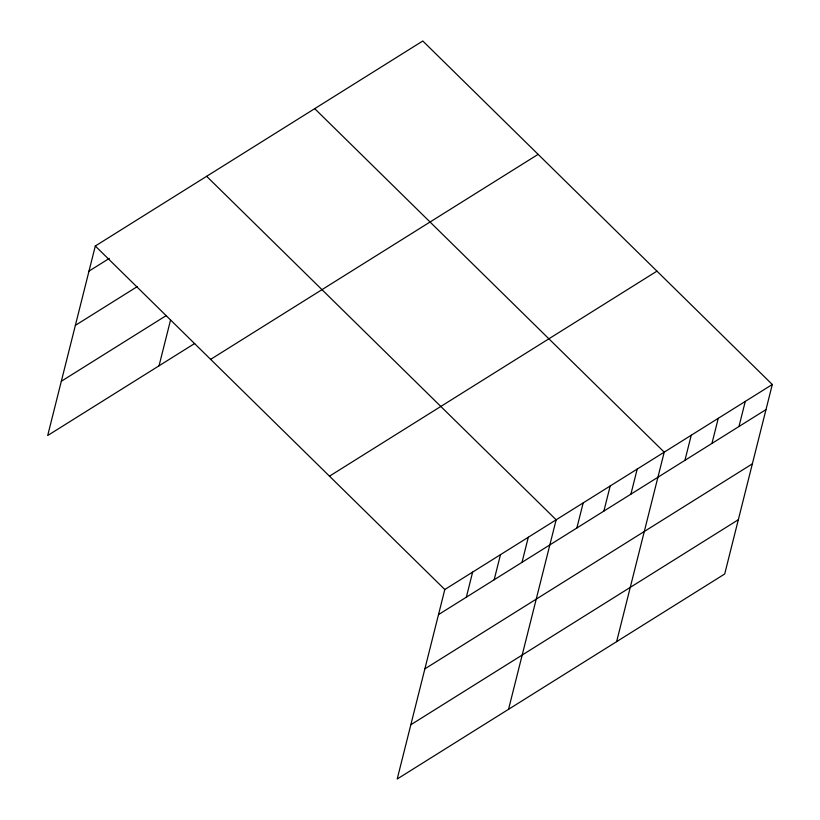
<?xml version="1.0" encoding="UTF-8"?>
<svg xmlns="http://www.w3.org/2000/svg" width="820" height="820" viewBox="0 0 820 820"><rect width="100%" height="100%" fill="white"/><g stroke="black" fill="none" stroke-linecap="round" stroke-linejoin="round"><path stroke-width="1.23" d="M772.296 384.498L444.809 589.518L397.208 779L724.695 573.99L772.296 384.498L422.792 41L95.304 246.01L47.703 435.502L194.719 343.467M159.049 365.792L170.56 319.984M466.344 597.185L472.638 572.083M494.173 579.76L500.477 554.658M522.012 562.325L528.316 537.233M508.554 709.3L556.155 519.808L206.65 176.31M576.87 527.988L583.174 502.896M603.879 511.075L610.182 485.983M630.898 494.163L637.201 469.071M616.63 641.64L664.22 452.158L314.716 108.65M684.936 460.338L691.239 435.235M711.955 443.425L718.258 418.323M738.974 426.502L745.277 401.41M89.001 271.112L109.347 258.372M75.379 325.356L137.473 286.487M61.336 381.249L166.255 315.567M210.637 359.365L538.125 154.355M329.466 476.164L656.953 271.143M438.505 614.611L765.993 409.59M424.873 668.853L752.36 463.843M410.84 724.747L738.318 519.736M95.304 246.01L444.809 589.518"/></g></svg>
